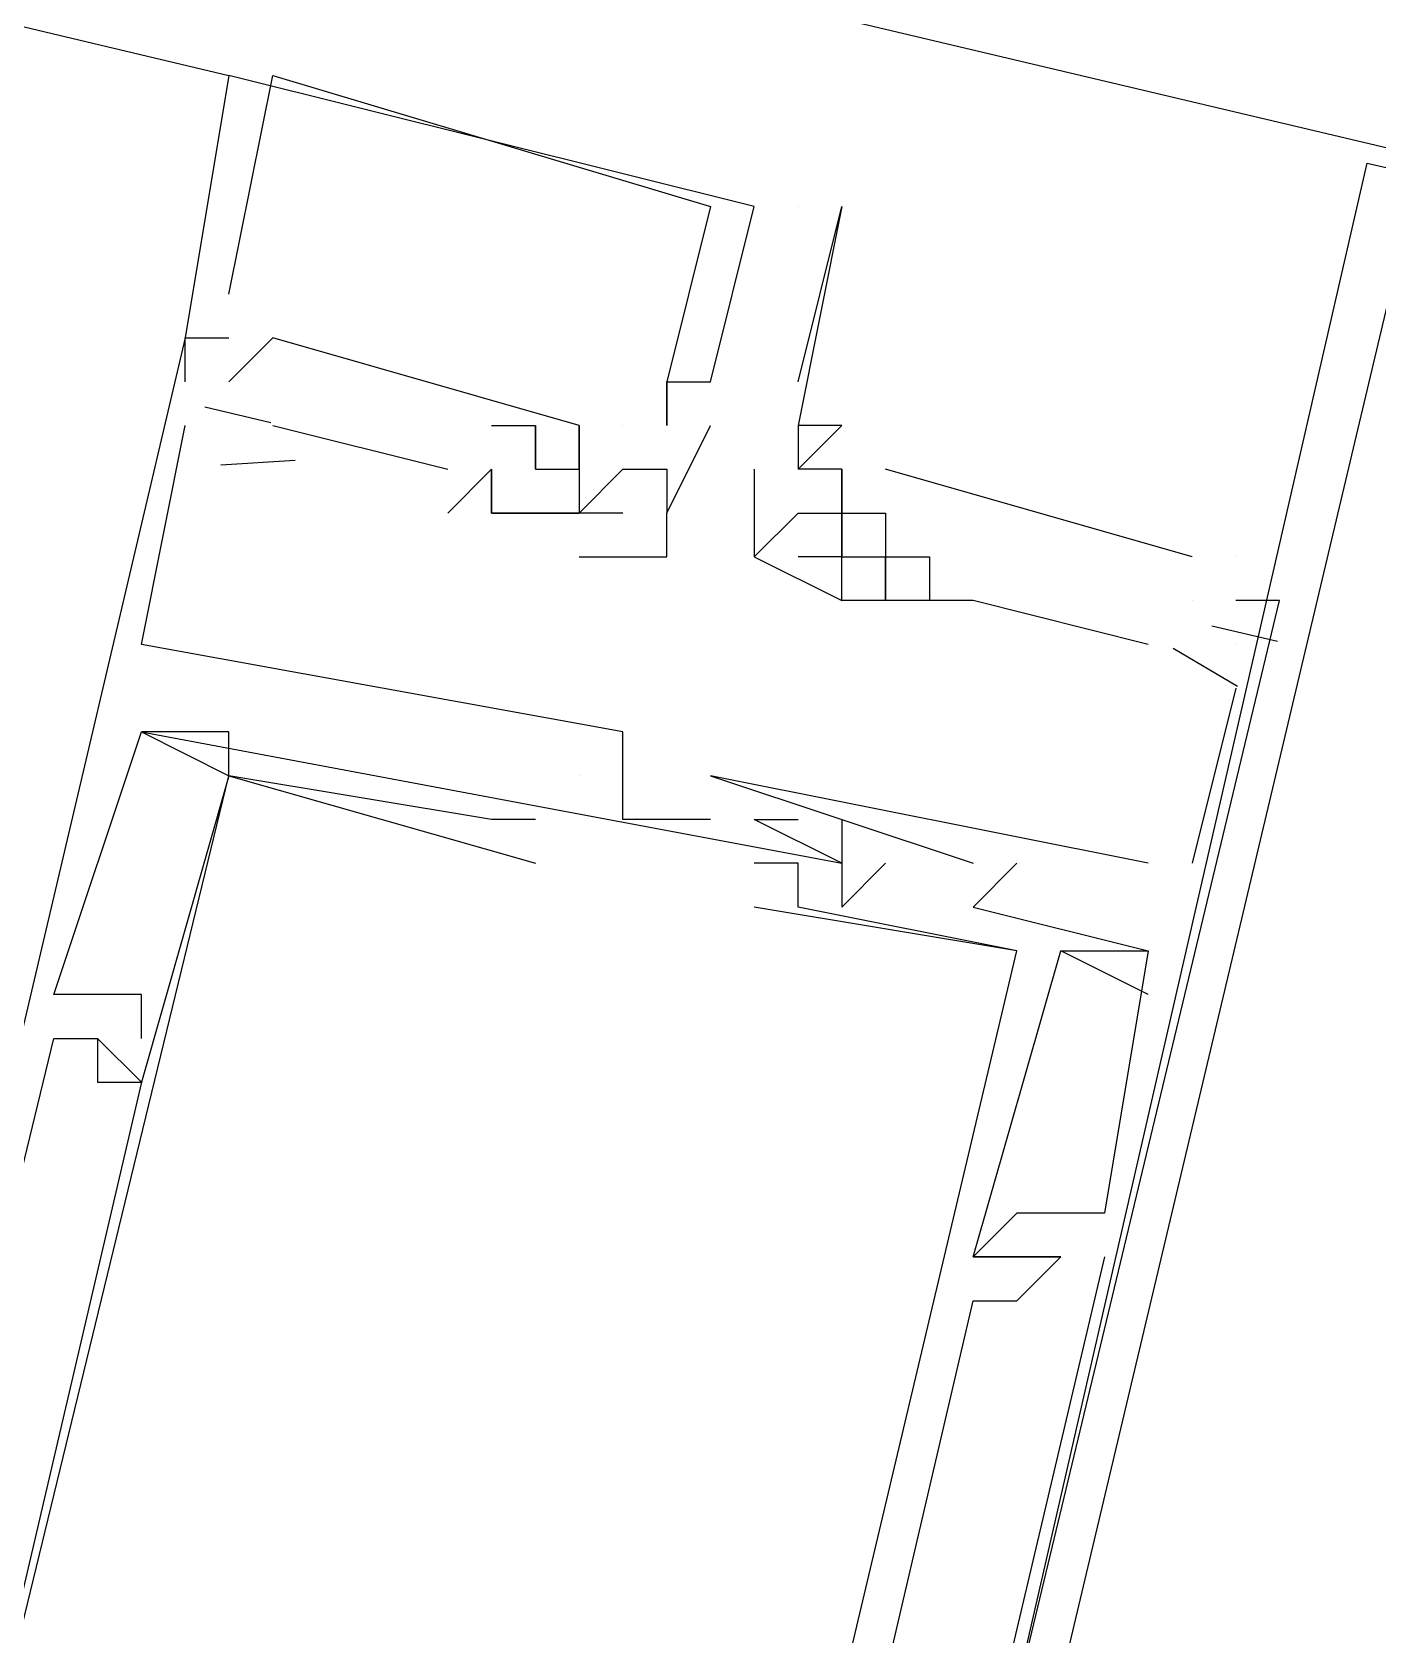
# Model space of a CAD drawing. Header units: feet. Extents: x -84 to 198, y -22 to 181.
# Drawn here: x 134.2733 to 134.6833, y 123.1026 to 123.591 of the extents above; entities that cross this region are included whole.
import ezdxf

# ---------------------------------------------------------------- set-up
doc = ezdxf.new("R2010")
doc.units = ezdxf.units.FT
doc.layers.add('A-LINEA', color=7, linetype='CONTINUOUS')

msp = doc.modelspace()

# ---------------------------------------------------------------- linework, layer by layer
at = {"layer": 'A-LINEA'}
for p, q in [((135.4933, 123.3644), (127.6133, 125.2311)), ((127.9333, 125.0978), (134.3333, 123.5778)), ((134.3333, 123.5778), (134.3333, 123.5778)), ((134.3333, 123.5778), (134.3333, 123.5778)), ((134.3333, 123.5778), (134.3333, 123.5778)), ((134.3467, 123.5778), (134.3467, 123.5778)), ((134.3467, 123.5778), (134.3467, 123.5778)), ((134.3467, 123.5778), (134.3467, 123.5778)), ((134.48, 123.5378), (134.48, 123.5378)), ((134.48, 123.5378), (134.48, 123.5378)), ((134.48, 123.5378), (134.48, 123.5378)), ((134.4933, 123.5378), (134.4933, 123.5378)), ((134.4933, 123.5378), (134.4933, 123.5378)), ((134.4933, 123.5378), (134.4933, 123.5378)), ((134.5067, 123.5378), (134.5067, 123.5378)), ((134.52, 123.5378), (134.52, 123.5378)), ((134.3333, 123.5111), (134.3333, 123.5111)), ((134.3333, 123.5111), (134.3333, 123.5111)), ((134.3333, 123.5111), (134.3333, 123.5111)), ((134.32, 123.4844), (134.32, 123.4978)), ((134.32, 123.4978), (134.32, 123.4978)), ((134.32, 123.4978), (134.32, 123.4978)), ((134.32, 123.4978), (134.32, 123.4978)), ((134.32, 123.4844), (134.32, 123.4978)), ((134.32, 123.4978), (134.32, 123.4978)), ((134.32, 123.4978), (134.32, 123.4978)), ((134.32, 123.4978), (134.32, 123.4978)), ((134.32, 123.4844), (134.32, 123.4978)), ((134.32, 123.4978), (134.32, 123.4978)), ((134.32, 123.4978), (134.32, 123.4978)), ((134.32, 123.4978), (134.32, 123.4978)), ((134.3333, 123.4978), (134.3333, 123.4978)), ((134.3467, 123.4978), (134.3333, 123.4844)), ((134.3333, 123.4978), (134.3333, 123.4978)), ((134.3333, 123.4978), (134.3333, 123.4978)), ((134.3333, 123.4978), (134.3333, 123.4978)), ((134.3333, 123.4978), (134.3333, 123.4978)), ((134.3333, 123.4978), (134.3333, 123.4978)), ((134.3467, 123.4978), (134.3333, 123.4844)), ((134.3333, 123.4978), (134.3333, 123.4978)), ((134.3333, 123.4978), (134.3333, 123.4978)), ((134.3333, 123.4978), (134.3333, 123.4978)), ((134.3333, 123.4978), (134.3333, 123.4978)), ((134.3333, 123.4978), (134.3333, 123.4978)), ((134.3467, 123.4978), (134.3333, 123.4844)), ((134.3333, 123.4978), (134.3333, 123.4978)), ((134.3333, 123.4978), (134.3333, 123.4978)), ((134.3333, 123.4978), (134.3333, 123.4978)), ((134.3333, 123.4978), (134.3333, 123.4978)), ((134.3467, 123.4978), (134.3467, 123.4978)), ((134.3467, 123.4978), (134.3467, 123.4978)), ((134.3467, 123.4978), (134.3467, 123.4978)), ((134.3467, 123.4978), (134.3467, 123.4978)), ((134.3467, 123.4978), (134.3467, 123.4978)), ((134.3467, 123.4978), (134.3467, 123.4978)), ((134.32, 123.4844), (134.32, 123.4844)), ((134.32, 123.4844), (134.32, 123.4844)), ((134.32, 123.4844), (134.32, 123.4844)), ((134.3333, 123.4844), (134.3333, 123.4844)), ((134.3333, 123.4844), (134.3333, 123.4844)), ((134.3333, 123.4844), (134.3333, 123.4844)), ((134.4667, 123.4844), (134.4667, 123.4844)), ((134.4667, 123.4844), (134.4667, 123.4844)), ((134.4667, 123.4844), (134.4667, 123.4844)), ((134.4667, 123.4844), (134.4667, 123.4844)), ((134.4667, 123.4844), (134.4667, 123.4844)), ((134.4667, 123.4844), (134.4667, 123.4844)), ((134.4667, 123.4844), (134.4667, 123.4844)), ((134.4667, 123.4844), (134.4667, 123.4844)), ((134.4667, 123.4844), (134.4667, 123.4844)), ((134.48, 123.4844), (134.48, 123.4844)), ((134.48, 123.4844), (134.48, 123.4844)), ((134.48, 123.4844), (134.48, 123.4844)), ((134.48, 123.4844), (134.48, 123.4844)), ((134.48, 123.4844), (134.48, 123.4844)), ((134.48, 123.4844), (134.48, 123.4844)), ((134.5067, 123.4844), (134.5067, 123.4844)), ((134.326, 123.4768), (134.3461, 123.472)), ((134.326, 123.4768), (134.3461, 123.472)), ((134.326, 123.4768), (134.3461, 123.472)), ((134.32, 123.4711), (134.32, 123.4711)), ((134.32, 123.4711), (134.32, 123.4711)), ((134.32, 123.4711), (134.32, 123.4711)), ((134.3467, 123.4711), (134.4, 123.4578)), ((134.3467, 123.4711), (134.3467, 123.4711)), ((134.3467, 123.4711), (134.4, 123.4578)), ((134.3467, 123.4711), (134.3467, 123.4711)), ((134.3467, 123.4711), (134.4, 123.4578)), ((134.3467, 123.4711), (134.3467, 123.4711)), ((134.4133, 123.4711), (134.4133, 123.4711)), ((134.4133, 123.4711), (134.4133, 123.4711)), ((134.4133, 123.4711), (134.4133, 123.4711)), ((134.4267, 123.4711), (134.4267, 123.4711)), ((134.4267, 123.4711), (134.4267, 123.4711)), ((134.4267, 123.4711), (134.4267, 123.4711)), ((134.4267, 123.4711), (134.4267, 123.4711)), ((134.4267, 123.4711), (134.4267, 123.4711)), ((134.4267, 123.4711), (134.4267, 123.4711)), ((134.44, 123.4711), (134.44, 123.4711)), ((134.44, 123.4711), (134.44, 123.4711)), ((134.44, 123.4711), (134.44, 123.4711)), ((134.44, 123.4711), (134.44, 123.4711)), ((134.44, 123.4711), (134.44, 123.4711)), ((134.44, 123.4711), (134.44, 123.4711)), ((134.4533, 123.4711), (134.4533, 123.4711)), ((134.4533, 123.4711), (134.4533, 123.4711)), ((134.4533, 123.4711), (134.4533, 123.4711)), ((134.4667, 123.4711), (134.4667, 123.4711)), ((134.4667, 123.4711), (134.4667, 123.4711)), ((134.4667, 123.4711), (134.4667, 123.4711)), ((134.4667, 123.4711), (134.4667, 123.4711)), ((134.4667, 123.4711), (134.4667, 123.4711)), ((134.4667, 123.4711), (134.4667, 123.4711)), ((134.48, 123.4711), (134.48, 123.4711)), ((134.48, 123.4711), (134.48, 123.4711)), ((134.48, 123.4711), (134.48, 123.4711)), ((134.48, 123.4711), (134.48, 123.4711)), ((134.48, 123.4711), (134.48, 123.4711)), ((134.48, 123.4711), (134.48, 123.4711)), ((134.48, 123.4711), (134.48, 123.4711)), ((134.48, 123.4711), (134.48, 123.4711)), ((134.48, 123.4711), (134.48, 123.4711)), ((134.5067, 123.4711), (134.5067, 123.4711)), ((134.5067, 123.4711), (134.5067, 123.4711)), ((134.52, 123.4711), (134.52, 123.4711)), ((134.3309, 123.4591), (134.3535, 123.4606)), ((134.3309, 123.4591), (134.3535, 123.4606)), ((134.3309, 123.4591), (134.3535, 123.4606)), ((134.4133, 123.4578), (134.4, 123.4444)), ((134.4, 123.4578), (134.4, 123.4578)), ((134.4133, 123.4578), (134.4, 123.4444)), ((134.4, 123.4578), (134.4, 123.4578)), ((134.4133, 123.4578), (134.4, 123.4444)), ((134.4, 123.4578), (134.4, 123.4578)), ((134.4133, 123.4578), (134.4133, 123.4578)), ((134.4133, 123.4578), (134.4133, 123.4578)), ((134.4133, 123.4578), (134.4133, 123.4578)), ((134.4133, 123.4578), (134.4133, 123.4578)), ((134.4133, 123.4578), (134.4133, 123.4578)), ((134.4133, 123.4578), (134.4133, 123.4578)), ((134.4133, 123.4578), (134.4133, 123.4578)), ((134.4133, 123.4578), (134.4133, 123.4578)), ((134.4133, 123.4578), (134.4133, 123.4578)), ((134.4133, 123.4578), (134.4133, 123.4578)), ((134.4133, 123.4578), (134.4133, 123.4578)), ((134.4133, 123.4578), (134.4133, 123.4578)), ((134.4133, 123.4578), (134.4133, 123.4578)), ((134.4133, 123.4578), (134.4133, 123.4578)), ((134.4133, 123.4578), (134.4133, 123.4578)), ((134.4267, 123.4578), (134.4267, 123.4578)), ((134.4267, 123.4578), (134.4267, 123.4578)), ((134.4267, 123.4578), (134.4267, 123.4578)), ((134.4267, 123.4578), (134.4267, 123.4578)), ((134.4267, 123.4578), (134.4267, 123.4578)), ((134.4267, 123.4578), (134.4267, 123.4578)), ((134.44, 123.4578), (134.44, 123.4578)), ((134.44, 123.4578), (134.44, 123.4578)), ((134.44, 123.4578), (134.44, 123.4578)), ((134.44, 123.4578), (134.44, 123.4578)), ((134.44, 123.4578), (134.44, 123.4578)), ((134.44, 123.4578), (134.44, 123.4578)), ((134.4533, 123.4578), (134.4533, 123.4578)), ((134.4533, 123.4578), (134.4533, 123.4578)), ((134.4533, 123.4578), (134.4533, 123.4578)), ((134.4667, 123.4578), (134.4667, 123.4578)), ((134.4667, 123.4578), (134.4667, 123.4578)), ((134.4667, 123.4578), (134.4667, 123.4578)), ((134.4933, 123.4578), (134.4933, 123.4578)), ((134.5067, 123.4578), (134.5067, 123.4578)), ((134.5067, 123.4578), (134.5067, 123.4578)), ((134.5067, 123.4578), (134.5067, 123.4578)), ((134.52, 123.4578), (134.52, 123.4578)), ((134.52, 123.4578), (134.52, 123.4578)), ((134.52, 123.4578), (134.52, 123.4578)), ((134.52, 123.4578), (134.52, 123.4578)), ((134.6267, 123.4311), (134.5333, 123.4578)), ((134.5333, 123.4578), (134.5333, 123.4578)), ((134.6267, 123.4311), (134.5333, 123.4578)), ((134.5333, 123.4578), (134.5333, 123.4578)), ((134.6267, 123.4311), (134.5333, 123.4578)), ((134.5333, 123.4578), (134.5333, 123.4578)), ((134.4, 123.4444), (134.4, 123.4444)), ((134.4, 123.4444), (134.4, 123.4444)), ((134.4, 123.4444), (134.4, 123.4444)), ((134.4133, 123.4444), (134.4133, 123.4444)), ((134.4133, 123.4444), (134.4133, 123.4444)), ((134.4133, 123.4444), (134.4133, 123.4444)), ((134.4133, 123.4444), (134.4133, 123.4444)), ((134.4133, 123.4444), (134.4133, 123.4444)), ((134.4133, 123.4444), (134.4133, 123.4444)), ((134.4133, 123.4444), (134.4133, 123.4444)), ((134.4133, 123.4444), (134.4133, 123.4444)), ((134.4133, 123.4444), (134.4133, 123.4444)), ((134.4133, 123.4444), (134.4133, 123.4444)), ((134.4133, 123.4444), (134.4133, 123.4444)), ((134.4133, 123.4444), (134.4133, 123.4444)), ((134.4267, 123.4444), (134.4267, 123.4444)), ((134.4267, 123.4444), (134.4267, 123.4444)), ((134.4267, 123.4444), (134.4267, 123.4444)), ((134.44, 123.4444), (134.44, 123.4444)), ((134.44, 123.4444), (134.44, 123.4444)), ((134.44, 123.4444), (134.44, 123.4444)), ((134.44, 123.4444), (134.44, 123.4444)), ((134.44, 123.4444), (134.44, 123.4444)), ((134.44, 123.4444), (134.44, 123.4444)), ((134.44, 123.4444), (134.44, 123.4444)), ((134.44, 123.4444), (134.44, 123.4444)), ((134.44, 123.4444), (134.44, 123.4444)), ((134.4533, 123.4444), (134.4533, 123.4444)), ((134.4533, 123.4444), (134.4533, 123.4444)), ((134.4533, 123.4444), (134.4533, 123.4444)), ((134.4667, 123.4444), (134.4667, 123.4444)), ((134.4667, 123.4444), (134.4667, 123.4444)), ((134.4667, 123.4444), (134.4667, 123.4444)), ((134.4667, 123.4444), (134.4667, 123.4444)), ((134.4667, 123.4444), (134.4667, 123.4444)), ((134.4667, 123.4444), (134.4667, 123.4444)), ((134.4933, 123.4444), (134.4933, 123.4444)), ((134.5067, 123.4444), (134.5067, 123.4444)), ((134.52, 123.4444), (134.52, 123.4444)), ((134.52, 123.4444), (134.52, 123.4444)), ((134.52, 123.4444), (134.52, 123.4444)), ((134.52, 123.4444), (134.52, 123.4444)), ((134.52, 123.4444), (134.52, 123.4444)), ((134.52, 123.4444), (134.52, 123.4444)), ((134.5333, 123.4444), (134.5333, 123.4444)), ((134.5333, 123.4444), (134.5333, 123.4444)), ((134.5333, 123.4444), (134.5333, 123.4444)), ((134.5333, 123.4444), (134.5333, 123.4444)), ((134.5333, 123.4444), (134.5333, 123.4444)), ((134.5333, 123.4444), (134.5333, 123.4444)), ((134.44, 123.4311), (134.44, 123.4311)), ((134.44, 123.4311), (134.44, 123.4311)), ((134.44, 123.4311), (134.44, 123.4311)), ((134.4667, 123.4311), (134.4667, 123.4311)), ((134.4667, 123.4311), (134.4667, 123.4311)), ((134.4667, 123.4311), (134.4667, 123.4311)), ((134.4933, 123.4311), (134.4933, 123.4311)), ((134.4933, 123.4311), (134.4933, 123.4311)), ((134.5067, 123.4311), (134.5067, 123.4311)), ((134.52, 123.4311), (134.52, 123.4311)), ((134.52, 123.4311), (134.52, 123.4311)), ((134.52, 123.4311), (134.52, 123.4311)), ((134.52, 123.4311), (134.52, 123.4311)), ((134.52, 123.4311), (134.52, 123.4311)), ((134.5333, 123.4311), (134.5333, 123.4311)), ((134.5333, 123.4311), (134.5333, 123.4311)), ((134.5333, 123.4311), (134.5333, 123.4311)), ((134.5333, 123.4311), (134.5333, 123.4311)), ((134.5333, 123.4311), (134.5333, 123.4311)), ((134.5333, 123.4311), (134.5333, 123.4311)), ((134.5333, 123.4311), (134.5333, 123.4311)), ((134.5333, 123.4311), (134.5333, 123.4311)), ((134.5333, 123.4311), (134.5333, 123.4311)), ((134.5333, 123.4311), (134.5333, 123.4311)), ((134.5333, 123.4311), (134.5333, 123.4311)), ((134.5333, 123.4311), (134.5333, 123.4311)), ((134.5467, 123.4311), (134.5467, 123.4311)), ((134.5467, 123.4311), (134.5467, 123.4311)), ((134.5467, 123.4311), (134.5467, 123.4311)), ((134.6267, 123.4311), (134.6267, 123.4311)), ((134.6267, 123.4311), (134.6267, 123.4311)), ((134.6267, 123.4311), (134.6267, 123.4311)), ((134.64, 123.4311), (134.64, 123.4311)), ((134.64, 123.4311), (134.64, 123.4311)), ((134.64, 123.4311), (134.64, 123.4311)), ((134.52, 123.4178), (134.52, 123.4178)), ((134.52, 123.4178), (134.52, 123.4178)), ((134.52, 123.4178), (134.52, 123.4178)), ((134.52, 123.4178), (134.52, 123.4178)), ((134.5333, 123.4178), (134.5333, 123.4178)), ((134.5333, 123.4178), (134.5333, 123.4178)), ((134.5333, 123.4178), (134.5333, 123.4178)), ((134.5333, 123.4178), (134.5333, 123.4178)), ((134.5333, 123.4178), (134.5333, 123.4178)), ((134.5333, 123.4178), (134.5333, 123.4178)), ((134.5467, 123.4178), (134.5467, 123.4178)), ((134.5467, 123.4178), (134.5467, 123.4178)), ((134.5467, 123.4178), (134.5467, 123.4178)), ((134.5467, 123.4178), (134.5467, 123.4178)), ((134.5467, 123.4178), (134.5467, 123.4178)), ((134.5467, 123.4178), (134.5467, 123.4178)), ((134.56, 123.4178), (134.56, 123.4178)), ((134.56, 123.4178), (134.56, 123.4178)), ((134.56, 123.4178), (134.56, 123.4178)), ((134.6267, 123.4178), (134.6267, 123.4178)), ((134.6267, 123.4178), (134.6267, 123.4178)), ((134.6267, 123.4178), (134.6267, 123.4178)), ((134.6267, 123.4178), (134.6267, 123.4178)), ((134.6267, 123.4178), (134.6267, 123.4178)), ((134.6267, 123.4178), (134.6267, 123.4178)), ((134.64, 123.4178), (134.64, 123.4178)), ((134.64, 123.4178), (134.64, 123.4178)), ((134.64, 123.4178), (134.64, 123.4178)), ((134.64, 123.4178), (134.64, 123.4178)), ((134.64, 123.4178), (134.64, 123.4178)), ((134.64, 123.4178), (134.64, 123.4178)), ((134.6533, 123.4178), (134.6533, 123.4178)), ((134.6533, 123.4178), (134.6533, 123.4178)), ((134.6533, 123.4178), (134.6533, 123.4178)), ((134.6533, 123.4178), (134.6533, 123.4178)), ((134.6533, 123.4178), (134.6533, 123.4178)), ((134.6533, 123.4178), (134.6533, 123.4178)), ((134.6327, 123.4101), (134.6527, 123.4054)), ((134.6327, 123.4101), (134.6527, 123.4054)), ((134.6327, 123.4101), (134.6527, 123.4054)), ((134.3067, 123.4044), (134.3067, 123.4044)), ((134.3067, 123.4044), (134.3067, 123.4044)), ((134.3067, 123.4044), (134.3067, 123.4044)), ((134.6133, 123.4044), (134.6133, 123.4044)), ((134.6133, 123.4044), (134.6133, 123.4044)), ((134.6133, 123.4044), (134.6133, 123.4044)), ((134.6209, 123.4033), (134.6405, 123.3917)), ((134.6209, 123.4033), (134.6405, 123.3917)), ((134.6209, 123.4033), (134.6405, 123.3917)), ((134.64, 123.4044), (134.64, 123.4044)), ((134.64, 123.4044), (134.64, 123.4044)), ((134.64, 123.4044), (134.64, 123.4044)), ((134.64, 123.3911), (134.6267, 123.3378)), ((134.64, 123.3911), (134.6267, 123.3378)), ((134.64, 123.3911), (134.6267, 123.3378)), ((134.64, 123.3911), (134.64, 123.3911)), ((134.64, 123.3911), (134.64, 123.3911)), ((134.64, 123.3911), (134.64, 123.3911)), ((134.3067, 123.3778), (134.3067, 123.3778)), ((134.3067, 123.3778), (134.3067, 123.3778)), ((134.3067, 123.3778), (134.3067, 123.3778)), ((134.3067, 123.3778), (134.3067, 123.3778)), ((134.3067, 123.3778), (134.3067, 123.3778)), ((134.3067, 123.3778), (134.3067, 123.3778)), ((134.3333, 123.3778), (134.3333, 123.3778)), ((134.3333, 123.3778), (134.3333, 123.3778)), ((134.3333, 123.3778), (134.3333, 123.3778)), ((134.4533, 123.3778), (134.4533, 123.3778)), ((134.4533, 123.3778), (134.4533, 123.3778)), ((134.4533, 123.3778), (134.4533, 123.3778)), ((134.3333, 123.3644), (134.3333, 123.3644)), ((134.3333, 123.3644), (134.3333, 123.3644)), ((134.3333, 123.3644), (134.3333, 123.3644)), ((134.3333, 123.3644), (134.3333, 123.3644)), ((134.3333, 123.3644), (134.3333, 123.3644)), ((134.3333, 123.3644), (134.3333, 123.3644)), ((134.3333, 123.3644), (134.3333, 123.3644)), ((134.3333, 123.3644), (134.3333, 123.3644)), ((134.3333, 123.3644), (134.3333, 123.3644)), ((134.44, 123.3644), (134.44, 123.3644)), ((134.44, 123.3644), (134.44, 123.3644)), ((134.44, 123.3644), (134.44, 123.3644)), ((134.44, 123.3644), (134.44, 123.3644)), ((134.44, 123.3644), (134.44, 123.3644)), ((134.44, 123.3644), (134.44, 123.3644)), ((134.4533, 123.3644), (134.4533, 123.3644)), ((134.4533, 123.3644), (134.4533, 123.3644)), ((134.4533, 123.3644), (134.4533, 123.3644)), ((134.4533, 123.3644), (134.4533, 123.3644)), ((134.4533, 123.3644), (134.4533, 123.3644)), ((134.4533, 123.3644), (134.4533, 123.3644)), ((134.48, 123.3644), (134.48, 123.3644)), ((134.48, 123.3644), (134.48, 123.3644)), ((134.48, 123.3644), (134.48, 123.3644)), ((134.4133, 123.3511), (134.4133, 123.3511)), ((134.4133, 123.3511), (134.4133, 123.3511)), ((134.4133, 123.3511), (134.4133, 123.3511)), ((134.4267, 123.3511), (134.4267, 123.3511)), ((134.4267, 123.3511), (134.4267, 123.3511)), ((134.4267, 123.3511), (134.4267, 123.3511)), ((134.4533, 123.3511), (134.4533, 123.3511)), ((134.4533, 123.3511), (134.4533, 123.3511)), ((134.4533, 123.3511), (134.4533, 123.3511)), ((134.48, 123.3511), (134.48, 123.3511)), ((134.48, 123.3511), (134.48, 123.3511)), ((134.48, 123.3511), (134.48, 123.3511)), ((134.4933, 123.3511), (134.4933, 123.3511)), ((134.4933, 123.3511), (134.4933, 123.3511)), ((134.4933, 123.3511), (134.4933, 123.3511)), ((134.4933, 123.3511), (134.4933, 123.3511)), ((134.4933, 123.3511), (134.4933, 123.3511)), ((134.4933, 123.3511), (134.4933, 123.3511)), ((134.4933, 123.3511), (134.4933, 123.3511)), ((134.4933, 123.3511), (134.4933, 123.3511)), ((134.4933, 123.3511), (134.4933, 123.3511)), ((134.5067, 123.3511), (134.5067, 123.3511)), ((134.5067, 123.3511), (134.5067, 123.3511)), ((134.5067, 123.3511), (134.5067, 123.3511)), ((134.52, 123.3511), (134.52, 123.3511)), ((134.52, 123.3511), (134.52, 123.3511)), ((134.52, 123.3511), (134.52, 123.3511)), ((134.4267, 123.3378), (134.4267, 123.3378)), ((134.4267, 123.3378), (134.4267, 123.3378)), ((134.4267, 123.3378), (134.4267, 123.3378)), ((134.4933, 123.3378), (134.4933, 123.3378)), ((134.4933, 123.3378), (134.4933, 123.3378)), ((134.4933, 123.3378), (134.4933, 123.3378)), ((134.5067, 123.3378), (134.5067, 123.3378)), ((134.5067, 123.3378), (134.5067, 123.3378)), ((134.5067, 123.3378), (134.5067, 123.3378)), ((134.52, 123.3378), (134.52, 123.3378)), ((134.52, 123.3378), (134.52, 123.3378)), ((134.52, 123.3378), (134.52, 123.3378)), ((134.52, 123.3378), (134.52, 123.3378)), ((134.52, 123.3378), (134.52, 123.3378)), ((134.52, 123.3378), (134.52, 123.3378)), ((134.52, 123.3378), (134.52, 123.3378)), ((134.52, 123.3378), (134.52, 123.3378)), ((134.52, 123.3378), (134.52, 123.3378)), ((134.5333, 123.3378), (134.5333, 123.3378)), ((134.5333, 123.3378), (134.5333, 123.3378)), ((134.5333, 123.3378), (134.5333, 123.3378)), ((134.56, 123.3378), (134.56, 123.3378)), ((134.56, 123.3378), (134.56, 123.3378)), ((134.56, 123.3378), (134.56, 123.3378)), ((134.5733, 123.3378), (134.5733, 123.3378)), ((134.5733, 123.3378), (134.5733, 123.3378)), ((134.5733, 123.3378), (134.5733, 123.3378)), ((134.6133, 123.3378), (134.6133, 123.3378)), ((134.6133, 123.3378), (134.6133, 123.3378)), ((134.6133, 123.3378), (134.6133, 123.3378)), ((134.6267, 123.3378), (134.6267, 123.3378)), ((134.6267, 123.3378), (134.6267, 123.3378)), ((134.6267, 123.3378), (134.6267, 123.3378)), ((134.4933, 123.3244), (134.4933, 123.3244)), ((134.4933, 123.3244), (134.4933, 123.3244)), ((134.4933, 123.3244), (134.4933, 123.3244)), ((134.5067, 123.3244), (134.5067, 123.3244)), ((134.5067, 123.3244), (134.5067, 123.3244)), ((134.5067, 123.3244), (134.5067, 123.3244)), ((134.52, 123.3244), (134.52, 123.3244)), ((134.52, 123.3244), (134.52, 123.3244)), ((134.52, 123.3244), (134.52, 123.3244)), ((134.56, 123.3244), (134.56, 123.3244)), ((134.56, 123.3244), (134.56, 123.3244)), ((134.56, 123.3244), (134.56, 123.3244)), ((134.5733, 123.3111), (134.5733, 123.3111)), ((134.5733, 123.3111), (134.5733, 123.3111)), ((134.5733, 123.3111), (134.5733, 123.3111)), ((134.5733, 123.3111), (134.5733, 123.3111)), ((134.5733, 123.3111), (134.5733, 123.3111)), ((134.5733, 123.3111), (134.5733, 123.3111)), ((134.5867, 123.3111), (134.5867, 123.3111)), ((134.5867, 123.3111), (134.5867, 123.3111)), ((134.5867, 123.3111), (134.5867, 123.3111)), ((134.5867, 123.3111), (134.5867, 123.3111)), ((134.5867, 123.3111), (134.5867, 123.3111)), ((134.5867, 123.3111), (134.5867, 123.3111)), ((134.6133, 123.3111), (134.6133, 123.3111)), ((134.6133, 123.3111), (134.6133, 123.3111)), ((134.6133, 123.3111), (134.6133, 123.3111)), ((134.6133, 123.3111), (134.6133, 123.3111)), ((134.6133, 123.3111), (134.6133, 123.3111)), ((134.6133, 123.3111), (134.6133, 123.3111)), ((134.6133, 123.3111), (134.6133, 123.3111)), ((134.6133, 123.3111), (134.6133, 123.3111)), ((134.6133, 123.3111), (134.6133, 123.3111)), ((134.28, 123.2978), (134.28, 123.2978)), ((134.28, 123.2978), (134.28, 123.2978)), ((134.28, 123.2978), (134.28, 123.2978)), ((134.3067, 123.2978), (134.3067, 123.2978)), ((134.3067, 123.2978), (134.3067, 123.2978)), ((134.3067, 123.2978), (134.3067, 123.2978)), ((134.6133, 123.2978), (134.6133, 123.2978)), ((134.6133, 123.2978), (134.6133, 123.2978)), ((134.6133, 123.2978), (134.6133, 123.2978)), ((134.28, 123.2844), (134.28, 123.2844)), ((134.28, 123.2844), (134.28, 123.2844)), ((134.28, 123.2844), (134.28, 123.2844)), ((134.2933, 123.2844), (134.2933, 123.2844)), ((134.2933, 123.2844), (134.2933, 123.2844)), ((134.2933, 123.2844), (134.2933, 123.2844)), ((134.2933, 123.2844), (134.2933, 123.2844)), ((134.2933, 123.2844), (134.2933, 123.2844)), ((134.2933, 123.2844), (134.2933, 123.2844)), ((134.3067, 123.2844), (134.3067, 123.2844)), ((134.3067, 123.2844), (134.3067, 123.2844)), ((134.3067, 123.2844), (134.3067, 123.2844)), ((134.2933, 123.2711), (134.2933, 123.2711)), ((134.2933, 123.2711), (134.2933, 123.2711)), ((134.2933, 123.2711), (134.2933, 123.2711)), ((134.3067, 123.2711), (134.3067, 123.2711)), ((134.3067, 123.2711), (134.3067, 123.2711)), ((134.3067, 123.2711), (134.3067, 123.2711)), ((134.3067, 123.2711), (134.3067, 123.2711)), ((134.3067, 123.2711), (134.3067, 123.2711)), ((134.3067, 123.2711), (134.3067, 123.2711)), ((134.3067, 123.2711), (134.3067, 123.2711)), ((134.3067, 123.2711), (134.3067, 123.2711)), ((134.3067, 123.2711), (134.3067, 123.2711)), ((134.5733, 123.2311), (134.5733, 123.2311)), ((134.5733, 123.2311), (134.5733, 123.2311)), ((134.5733, 123.2311), (134.5733, 123.2311)), ((134.6, 123.2311), (134.6, 123.2311)), ((134.6, 123.2311), (134.6, 123.2311)), ((134.6, 123.2311), (134.6, 123.2311)), ((134.6, 123.2178), (134.4933, 122.7644)), ((134.6, 123.2178), (134.4933, 122.7644)), ((134.6, 123.2178), (134.4933, 122.7644)), ((134.56, 123.2178), (134.56, 123.2178)), ((134.56, 123.2178), (134.56, 123.2178)), ((134.56, 123.2178), (134.56, 123.2178)), ((134.56, 123.2178), (134.56, 123.2178)), ((134.56, 123.2178), (134.56, 123.2178)), ((134.56, 123.2178), (134.56, 123.2178)), ((134.5733, 123.2178), (134.5733, 123.2178)), ((134.5733, 123.2178), (134.5733, 123.2178)), ((134.5733, 123.2178), (134.5733, 123.2178)), ((134.5733, 123.2178), (134.5733, 123.2178)), ((134.5733, 123.2178), (134.5733, 123.2178)), ((134.5733, 123.2178), (134.5733, 123.2178)), ((134.5867, 123.2178), (134.5867, 123.2178)), ((134.5867, 123.2178), (134.5867, 123.2178)), ((134.5867, 123.2178), (134.5867, 123.2178)), ((134.5867, 123.2178), (134.5867, 123.2178)), ((134.5867, 123.2178), (134.5867, 123.2178)), ((134.5867, 123.2178), (134.5867, 123.2178)), ((134.6, 123.2178), (134.6, 123.2178)), ((134.6, 123.2178), (134.6, 123.2178)), ((134.6, 123.2178), (134.6, 123.2178)), ((134.56, 123.2044), (134.56, 123.2044)), ((134.56, 123.2044), (134.56, 123.2044)), ((134.56, 123.2044), (134.56, 123.2044)), ((134.5733, 123.2044), (134.5733, 123.2044)), ((134.5733, 123.2044), (134.5733, 123.2044)), ((134.5733, 123.2044), (134.5733, 123.2044))]:
    msp.add_line(p, q, dxfattribs=at)
for points in [[(134.48, 123.4844), (134.4933, 123.5378), (134.3333, 123.5778), (134.3333, 123.5778), (134.32, 123.4978), (134.3333, 123.4978)], [(134.48, 123.4844), (134.4933, 123.5378), (134.3333, 123.5778), (134.3333, 123.5778), (134.32, 123.4978), (134.3333, 123.4978)], [(134.48, 123.4844), (134.4933, 123.5378), (134.3333, 123.5778), (134.3333, 123.5778), (134.32, 123.4978), (134.3333, 123.4978)], [(134.3333, 123.5111), (134.3467, 123.5778), (134.3467, 123.5778), (134.48, 123.5378), (134.48, 123.5378), (134.4667, 123.4844), (134.4667, 123.4844), (134.4667, 123.4844), (134.4667, 123.4844), (134.4667, 123.4711)], [(134.3333, 123.5111), (134.3467, 123.5778), (134.3467, 123.5778), (134.48, 123.5378), (134.48, 123.5378), (134.4667, 123.4844), (134.4667, 123.4844), (134.4667, 123.4844), (134.4667, 123.4844), (134.4667, 123.4711)], [(134.3333, 123.5111), (134.3467, 123.5778), (134.3467, 123.5778), (134.48, 123.5378), (134.48, 123.5378), (134.4667, 123.4844), (134.4667, 123.4844), (134.4667, 123.4844), (134.4667, 123.4844), (134.4667, 123.4711)], [(134.68, 123.5511), (135.4933, 123.3644), (135.3067, 122.5511), (134.4933, 122.7378), (134.68, 123.5511)], [(134.6933, 123.5378), (135.48, 123.3511), (135.2933, 122.5644), (134.5067, 122.7511), (134.6933, 123.5378)], [(134.5067, 123.4844), (134.5067, 123.4844), (134.52, 123.5378), (134.52, 123.5378), (134.5067, 123.4711), (134.5067, 123.4578)], [(134.32, 123.4978), (134.16, 122.8178), (134.3067, 122.7911), (134.32, 122.8044), (134.4, 122.7911), (134.4, 122.8044), (134.4, 122.8178)], [(134.32, 123.4978), (134.16, 122.8178), (134.3067, 122.7911), (134.32, 122.8044), (134.4, 122.7911), (134.4, 122.8044), (134.4, 122.8178)], [(134.32, 123.4978), (134.16, 122.8178), (134.3067, 122.7911), (134.32, 122.8044), (134.4, 122.7911), (134.4, 122.8044), (134.4, 122.8178)], [(134.4267, 123.4578), (134.44, 123.4578), (134.44, 123.4711), (134.3467, 123.4978)], [(134.4267, 123.4578), (134.44, 123.4578), (134.44, 123.4711), (134.3467, 123.4978)], [(134.4267, 123.4578), (134.44, 123.4578), (134.44, 123.4711), (134.3467, 123.4978)], [(134.4667, 123.4711), (134.4667, 123.4844), (134.48, 123.4844)], [(134.4667, 123.4711), (134.4667, 123.4844), (134.48, 123.4844)], [(134.4667, 123.4711), (134.4667, 123.4844), (134.48, 123.4844)], [(134.4533, 123.3644), (134.4533, 123.3778), (134.3067, 123.4044), (134.32, 123.4711)], [(134.4533, 123.3644), (134.4533, 123.3778), (134.3067, 123.4044), (134.32, 123.4711)], [(134.4533, 123.3644), (134.4533, 123.3778), (134.3067, 123.4044), (134.32, 123.4711)], [(134.4133, 123.4711), (134.4267, 123.4711), (134.4267, 123.4578)], [(134.4133, 123.4711), (134.4267, 123.4711), (134.4267, 123.4578)], [(134.4133, 123.4711), (134.4267, 123.4711), (134.4267, 123.4578)], [(134.4267, 123.4711), (134.4267, 123.4578), (134.4267, 123.4711)], [(134.4267, 123.4711), (134.4267, 123.4578), (134.4267, 123.4711)], [(134.4267, 123.4711), (134.4267, 123.4578), (134.4267, 123.4711)], [(134.44, 123.4711), (134.44, 123.4578), (134.44, 123.4578), (134.44, 123.4444), (134.44, 123.4444), (134.44, 123.4444), (134.44, 123.4444), (134.44, 123.4444)], [(134.44, 123.4311), (134.4667, 123.4311), (134.4667, 123.4444), (134.48, 123.4711)], [(134.44, 123.4711), (134.44, 123.4578), (134.44, 123.4578), (134.44, 123.4444), (134.44, 123.4444), (134.44, 123.4444), (134.44, 123.4444), (134.44, 123.4444)], [(134.44, 123.4311), (134.4667, 123.4311), (134.4667, 123.4444), (134.48, 123.4711)], [(134.44, 123.4711), (134.44, 123.4578), (134.44, 123.4578), (134.44, 123.4444), (134.44, 123.4444), (134.44, 123.4444), (134.44, 123.4444), (134.44, 123.4444)], [(134.44, 123.4311), (134.4667, 123.4311), (134.4667, 123.4444), (134.48, 123.4711)], [(134.4533, 123.4711), (134.4533, 123.4711), (134.4533, 123.4711)], [(134.4533, 123.4711), (134.4533, 123.4711), (134.4533, 123.4711)], [(134.4533, 123.4711), (134.4533, 123.4711), (134.4533, 123.4711)], [(134.5067, 123.4578), (134.52, 123.4711), (134.52, 123.4711), (134.5067, 123.4711)], [(134.4133, 123.4444), (134.44, 123.4444), (134.4267, 123.4444), (134.4133, 123.4444), (134.4133, 123.4578), (134.4133, 123.4444)], [(134.4133, 123.4444), (134.44, 123.4444), (134.4267, 123.4444), (134.4133, 123.4444), (134.4133, 123.4578), (134.4133, 123.4444)], [(134.4133, 123.4444), (134.44, 123.4444), (134.4267, 123.4444), (134.4133, 123.4444), (134.4133, 123.4578), (134.4133, 123.4444)], [(134.4533, 123.4444), (134.44, 123.4444), (134.4533, 123.4578), (134.4667, 123.4578), (134.4667, 123.4444)], [(134.4533, 123.4444), (134.44, 123.4444), (134.4533, 123.4578), (134.4667, 123.4578), (134.4667, 123.4444)], [(134.4533, 123.4444), (134.44, 123.4444), (134.4533, 123.4578), (134.4667, 123.4578), (134.4667, 123.4444)], [(134.4933, 123.4578), (134.4933, 123.4444), (134.4933, 123.4311), (134.52, 123.4178), (134.52, 123.4178), (134.52, 123.4311), (134.52, 123.4311), (134.52, 123.4444), (134.52, 123.4444), (134.52, 123.4578), (134.5067, 123.4578), (134.5067, 123.4578)], [(134.52, 123.4578), (134.52, 123.4444), (134.5333, 123.4444), (134.5333, 123.4311)], [(134.52, 123.4578), (134.52, 123.4444), (134.5333, 123.4444), (134.5333, 123.4311)], [(134.52, 123.4578), (134.52, 123.4444), (134.5333, 123.4444), (134.5333, 123.4311)], [(134.4933, 123.4311), (134.5067, 123.4444), (134.52, 123.4444), (134.52, 123.4311), (134.5067, 123.4311)], [(134.5333, 123.4444), (134.5333, 123.4311), (134.5467, 123.4311), (134.5467, 123.4178)], [(134.5333, 123.4444), (134.5333, 123.4311), (134.5467, 123.4311), (134.5467, 123.4178)], [(134.5333, 123.4444), (134.5333, 123.4311), (134.5467, 123.4311), (134.5467, 123.4178)], [(134.6133, 123.4044), (134.56, 123.4178), (134.5467, 123.4178), (134.52, 123.4178), (134.52, 123.4311), (134.5333, 123.4311), (134.5333, 123.4178), (134.5333, 123.4311)], [(134.6133, 123.4044), (134.56, 123.4178), (134.5467, 123.4178), (134.52, 123.4178), (134.52, 123.4311), (134.5333, 123.4311), (134.5333, 123.4178), (134.5333, 123.4311)], [(134.6133, 123.4044), (134.56, 123.4178), (134.5467, 123.4178), (134.52, 123.4178), (134.52, 123.4311), (134.5333, 123.4311), (134.5333, 123.4178), (134.5333, 123.4311)], [(134.4933, 122.7511), (134.6533, 123.4178), (134.64, 123.4178), (134.64, 123.4178)], [(134.4933, 122.7511), (134.6533, 123.4178), (134.64, 123.4178), (134.64, 123.4178)], [(134.4933, 122.7511), (134.6533, 123.4178), (134.64, 123.4178), (134.64, 123.4178)], [(134.3067, 123.3778), (134.3333, 123.3644), (134.3067, 123.2711), (134.2933, 123.2844), (134.2933, 123.2711), (134.3067, 123.2711), (134.2133, 122.8711), (134.2, 122.8711)], [(134.3067, 123.3778), (134.3333, 123.3644), (134.3067, 123.2711), (134.2933, 123.2844), (134.2933, 123.2711), (134.3067, 123.2711), (134.2133, 122.8711), (134.2, 122.8711)], [(134.3067, 123.3778), (134.3333, 123.3644), (134.3067, 123.2711), (134.2933, 123.2844), (134.2933, 123.2711), (134.3067, 123.2711), (134.2133, 122.8711), (134.2, 122.8711)], [(134.3067, 123.2844), (134.3067, 123.2978), (134.28, 123.2978), (134.3067, 123.3778), (134.52, 123.3378), (134.52, 123.3244), (134.5333, 123.3378)], [(134.3067, 123.2844), (134.3067, 123.2978), (134.28, 123.2978), (134.3067, 123.3778), (134.52, 123.3378), (134.52, 123.3244), (134.5333, 123.3378)], [(134.3067, 123.2844), (134.3067, 123.2978), (134.28, 123.2978), (134.3067, 123.3778), (134.52, 123.3378), (134.52, 123.3244), (134.5333, 123.3378)], [(134.4267, 123.3511), (134.4133, 123.3511), (134.3333, 123.3644), (134.3333, 123.3778), (134.3067, 123.3778)], [(134.4267, 123.3511), (134.4133, 123.3511), (134.3333, 123.3644), (134.3333, 123.3778), (134.3067, 123.3778)], [(134.4267, 123.3511), (134.4133, 123.3511), (134.3333, 123.3644), (134.3333, 123.3778), (134.3067, 123.3778)], [(134.2133, 122.8711), (134.3333, 123.3644), (134.4267, 123.3378), (134.4267, 123.3378)], [(134.2133, 122.8711), (134.3333, 123.3644), (134.4267, 123.3378), (134.4267, 123.3378)], [(134.2133, 122.8711), (134.3333, 123.3644), (134.4267, 123.3378), (134.4267, 123.3378)], [(134.48, 123.3511), (134.4533, 123.3511), (134.4533, 123.3644)], [(134.48, 123.3511), (134.4533, 123.3511), (134.4533, 123.3644)], [(134.48, 123.3511), (134.4533, 123.3511), (134.4533, 123.3644)], [(134.6133, 123.3378), (134.48, 123.3644), (134.56, 123.3378)], [(134.6133, 123.3378), (134.48, 123.3644), (134.56, 123.3378)], [(134.6133, 123.3378), (134.48, 123.3644), (134.56, 123.3378)], [(134.52, 123.3511), (134.52, 123.3378), (134.4933, 123.3511), (134.5067, 123.3511)], [(134.52, 123.3511), (134.52, 123.3378), (134.4933, 123.3511), (134.5067, 123.3511)], [(134.52, 123.3511), (134.52, 123.3378), (134.4933, 123.3511), (134.5067, 123.3511)], [(134.5733, 123.3111), (134.5067, 123.3244), (134.5067, 123.3378), (134.4933, 123.3378)], [(134.5733, 123.3111), (134.5067, 123.3244), (134.5067, 123.3378), (134.4933, 123.3378)], [(134.5733, 123.3111), (134.5067, 123.3244), (134.5067, 123.3378), (134.4933, 123.3378)], [(134.5733, 123.3378), (134.56, 123.3244), (134.6133, 123.3111), (134.6, 123.2311), (134.5733, 123.2311), (134.56, 123.2178), (134.5733, 123.2178), (134.5867, 123.2178)], [(134.5733, 123.3378), (134.56, 123.3244), (134.6133, 123.3111), (134.6, 123.2311), (134.5733, 123.2311), (134.56, 123.2178), (134.5733, 123.2178), (134.5867, 123.2178)], [(134.5733, 123.3378), (134.56, 123.3244), (134.6133, 123.3111), (134.6, 123.2311), (134.5733, 123.2311), (134.56, 123.2178), (134.5733, 123.2178), (134.5867, 123.2178)], [(134.3733, 122.8311), (134.4533, 122.8044), (134.5733, 123.3111), (134.4933, 123.3244), (134.4933, 123.3244)], [(134.3733, 122.8311), (134.4533, 122.8044), (134.5733, 123.3111), (134.4933, 123.3244), (134.4933, 123.3244)], [(134.3733, 122.8311), (134.4533, 122.8044), (134.5733, 123.3111), (134.4933, 123.3244), (134.4933, 123.3244)], [(134.48, 122.7778), (134.48, 122.8044), (134.4667, 122.8044), (134.56, 123.2044), (134.5733, 123.2044), (134.5867, 123.2178), (134.5733, 123.2178), (134.56, 123.2178), (134.5867, 123.3111)], [(134.48, 122.7778), (134.48, 122.8044), (134.4667, 122.8044), (134.56, 123.2044), (134.5733, 123.2044), (134.5867, 123.2178), (134.5733, 123.2178), (134.56, 123.2178), (134.5867, 123.3111)], [(134.48, 122.7778), (134.48, 122.8044), (134.4667, 122.8044), (134.56, 123.2044), (134.5733, 123.2044), (134.5867, 123.2178), (134.5733, 123.2178), (134.56, 123.2178), (134.5867, 123.3111)], [(134.6133, 123.2978), (134.5867, 123.3111), (134.6133, 123.3111)], [(134.6133, 123.2978), (134.5867, 123.3111), (134.6133, 123.3111)], [(134.6133, 123.2978), (134.5867, 123.3111), (134.6133, 123.3111)], [(134.1867, 122.8311), (134.1733, 122.8444), (134.28, 123.2844), (134.2933, 123.2844), (134.3067, 123.2711)], [(134.1867, 122.8311), (134.1733, 122.8444), (134.28, 123.2844), (134.2933, 123.2844), (134.3067, 123.2711)], [(134.1867, 122.8311), (134.1733, 122.8444), (134.28, 123.2844), (134.2933, 123.2844), (134.3067, 123.2711)], [(134.2933, 123.2844), (134.2933, 123.2711), (134.2933, 123.2711), (134.3067, 123.2711)], [(134.2933, 123.2844), (134.2933, 123.2711), (134.2933, 123.2711), (134.3067, 123.2711)], [(134.2933, 123.2844), (134.2933, 123.2711), (134.2933, 123.2711), (134.3067, 123.2711)]]:
    msp.add_lwpolyline(points, dxfattribs=at)

doc.saveas('drawing.dxf')
